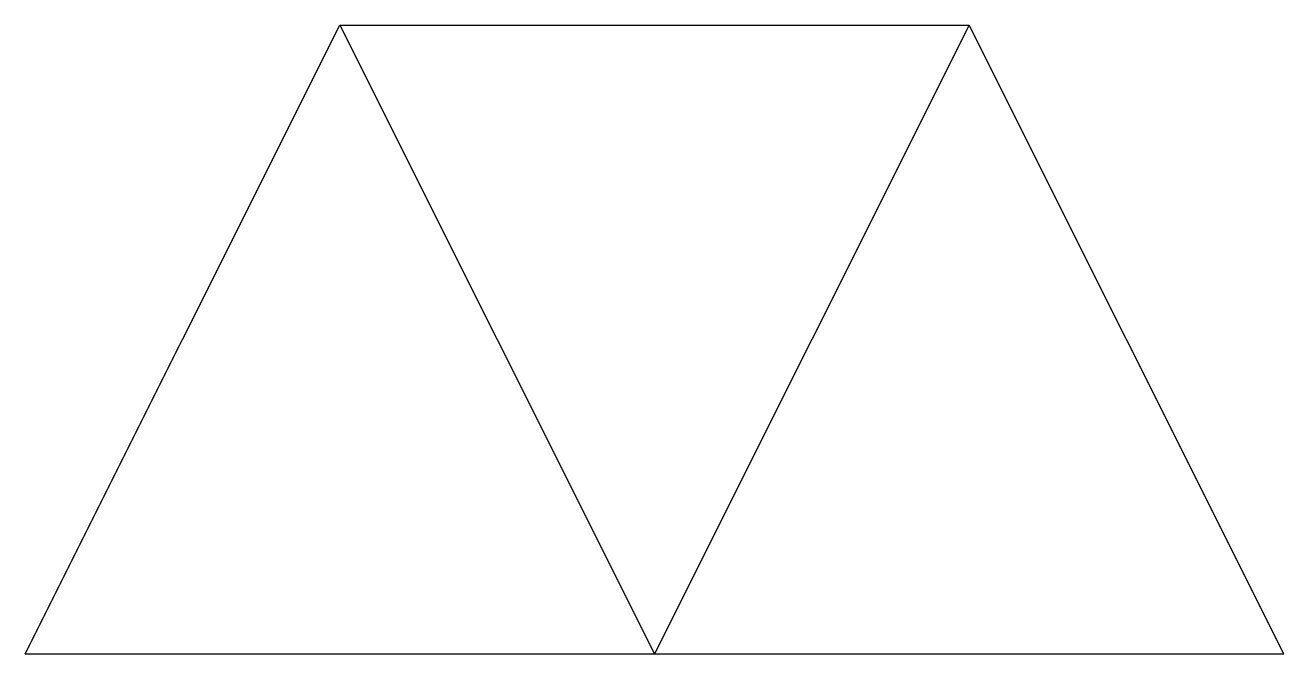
# Model space of a CAD drawing. Header units: millimetres. Extents: x -10 to 10, y 0 to 10.
import ezdxf

# ---------------------------------------------------------------- set-up
doc = ezdxf.new("R2010")
doc.units = ezdxf.units.MM
doc.header["$MEASUREMENT"] = 0
doc.layers.add('Default', color=18, linetype='Continuous', true_color=0x000000)

msp = doc.modelspace()

# ---------------------------------------------------------------- linework, layer by layer
at = {"layer": 'Default'}
for p, q in [((-10, 0), (-5, 10)), ((-5, 10), (5, 10)), ((-5, 10), (0, 0)), ((5, 10), (0, 0)), ((10, 0), (5, 10)), ((-10, 0), (0, 0)), ((0, 0), (10, 0))]:
    msp.add_line(p, q, dxfattribs=at)

doc.saveas('drawing.dxf')
